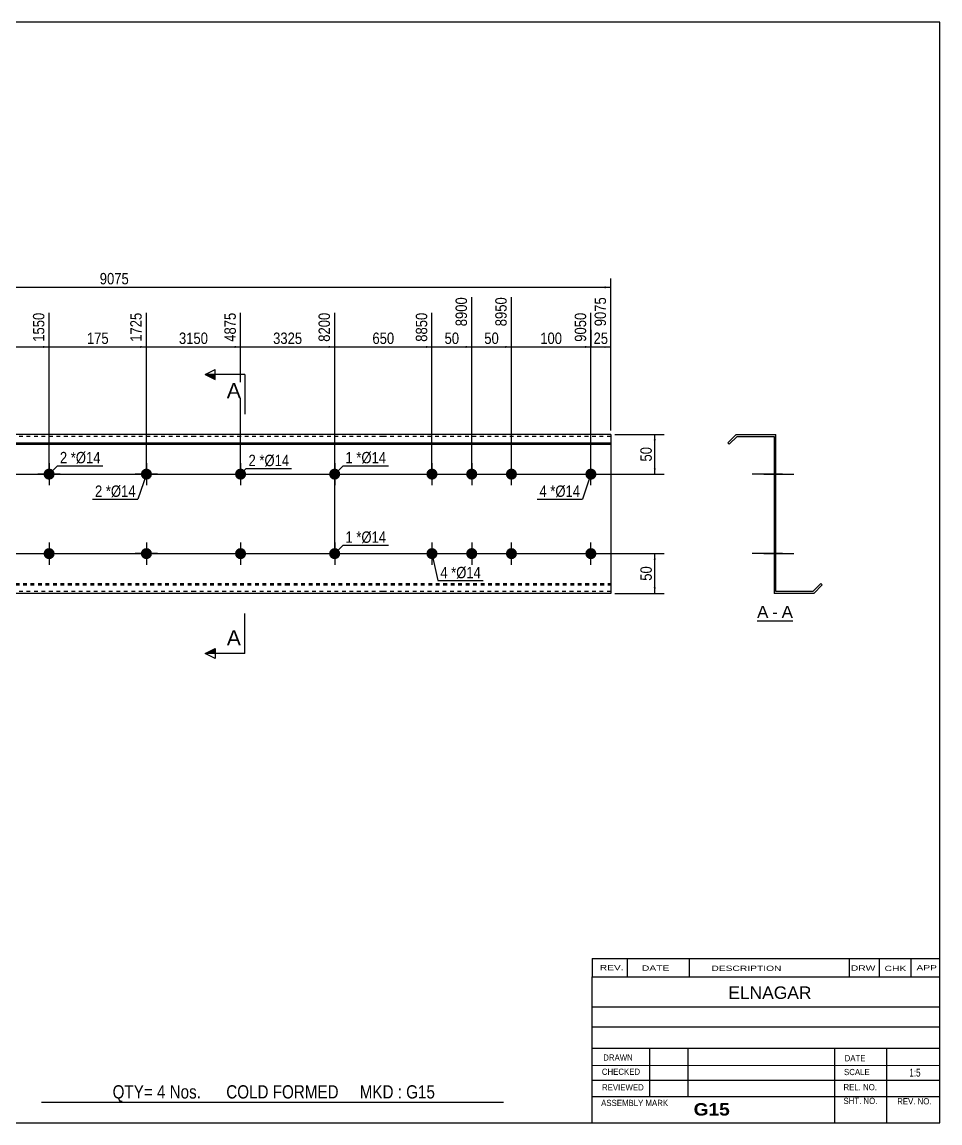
# Model space of a CAD drawing. Header units: millimetres. Extents: x -70 to 333, y -153 to 124.
# Drawn here: x 101.7 to 332.8, y -153.2 to 123.8 of the extents above; entities that cross this region are included whole.
import ezdxf

# ---------------------------------------------------------------- set-up
doc = ezdxf.new("R2010")
doc.units = ezdxf.units.MM
doc.linetypes.add('DXK_LINE_DOT1', pattern=[1.8814, 0.9407, -0.9407])
doc.styles.add('Arial', font='ARIAL.TTF', dxfattribs={"height": 0.2})
doc.styles.add('Arial Bold', font='ARIALBD.TTF', dxfattribs={"height": 0.2})
doc.styles.add('Arial Narrow', font='ARIALN.TTF', dxfattribs={"height": 0.2})

# ---------------------------------------------------------------- blocks, each defined once
blk = doc.blocks.new('Unknown-629087986-1712')
at = {"color": 5, "linetype": 'Continuous'}
for p, q in [((332.8, 123.75), (-67.2, 123.75)), ((-67.2, 123.75), (-67.2, -153.25)), ((332.8, -153.25), (332.8, 123.75)), ((-67.2, -153.25), (332.8, -153.25))]:
    blk.add_line(p, q, dxfattribs=at)
at = {"color": 174, "linetype": 'Continuous', "style": 'Arial'}
blk.add_text('Tekla structures', height=1.9102, rotation=90, dxfattribs=at).set_placement((-67.7, -152.75))
blk = doc.blocks.new('Unknown-629087986-12 - 1236')
at = {"color": 7, "linetype": 'Continuous'}
blk.add_line((286.76, -26.95), (295.79, -26.95), dxfattribs=at)
at = {"color": 0, "linetype": 'Continuous'}
blk.add_wipeout([(289.6, -26.2), (289.6, -23), (286.76, -23), (286.76, -26.2)], dxfattribs=at)
blk.add_wipeout([(291.98, -26.2), (291.98, -23), (290.56, -23), (290.56, -26.2)], dxfattribs=at)
at = {"color": 96, "linetype": 'Continuous', "style": 'Arial'}
blk.add_text('A', height=3.06, dxfattribs=at).set_placement((286.76, -26.2))
at = {"color": 0, "linetype": 'Continuous'}
blk.add_wipeout([(295.79, -26.2), (295.79, -23), (292.94, -23), (292.94, -26.2)], dxfattribs=at)
at = {"color": 96, "linetype": 'Continuous', "style": 'Arial'}
for s, p in [('-', (290.56, -26.2)), ('A', (292.94, -26.2))]:
    blk.add_text(s, height=3.06, dxfattribs=at).set_placement(p)
blk = doc.blocks.new('Bolt-629087986-1223 - 1203')
at = {"linetype": 'Continuous'}
blk.add_hatch(color=3, dxfattribs=at).paths.add_polyline_path([(109.96, -10, -1), (107.16, -10, -1)])
at = {"color": 3, "linetype": 'Continuous'}
for p, q in [((108.56, -7.2), (108.56, -12.8)), ((105.76, -10), (111.36, -10))]:
    blk.add_line(p, q, dxfattribs=at)
blk = doc.blocks.new('Part-629087986-1218 - 1203')
at = {"color": 2, "linetype": 'Continuous'}
for p, q in [((0, 20), (0, -20)), ((17.19, 20), (0, 20)), ((41.68, 20), (17.29, 20)), ((61.78, 20), (41.78, 20)), ((96.27, 20), (61.88, 20)), ((120.76, 20), (96.37, 20)), ((145.25, 20), (120.86, 20)), ((168.15, 20), (145.35, 20)), ((192.63, 20), (168.25, 20)), ((249.93, 20), (192.73, 20)), ((249.93, 20), (249.93, -20)), ((0, 17.88), (17.19, 17.88)), ((0, 17.53), (17.19, 17.53)), ((17.29, 17.88), (41.68, 17.88)), ((17.29, 17.53), (41.68, 17.53)), ((41.78, 17.88), (61.78, 17.88)), ((41.78, 17.53), (61.78, 17.53)), ((61.88, 17.88), (96.27, 17.88)), ((61.88, 17.53), (96.27, 17.53)), ((96.37, 17.88), (120.76, 17.88)), ((96.37, 17.53), (120.76, 17.53)), ((120.86, 17.88), (145.25, 17.88)), ((120.86, 17.53), (145.25, 17.53)), ((145.35, 17.88), (168.15, 17.88)), ((145.35, 17.53), (168.15, 17.53)), ((168.25, 17.88), (192.63, 17.88)), ((168.25, 17.53), (192.63, 17.53)), ((192.73, 17.88), (249.93, 17.88)), ((192.73, 17.53), (249.93, 17.53)), ((17.19, -20), (0, -20)), ((41.68, -20), (17.29, -20)), ((61.78, -20), (41.78, -20)), ((96.27, -20), (61.88, -20)), ((120.76, -20), (96.37, -20)), ((145.25, -20), (120.86, -20)), ((168.15, -20), (145.35, -20)), ((192.63, -20), (168.25, -20)), ((249.93, -20), (192.73, -20))]:
    blk.add_line(p, q, dxfattribs=at)
at = {"color": 7, "linetype": 'DXK_LINE_DOT1'}
for p, q in [((17.19, 19.5), (0, 19.5)), ((41.68, 19.5), (17.29, 19.5)), ((61.78, 19.5), (41.78, 19.5)), ((96.27, 19.5), (61.88, 19.5)), ((120.76, 19.5), (96.37, 19.5)), ((145.25, 19.5), (120.86, 19.5)), ((168.15, 19.5), (145.35, 19.5)), ((192.63, 19.5), (168.25, 19.5)), ((249.93, 19.5), (192.73, 19.5)), ((0, -17.53), (17.19, -17.53)), ((0, -17.88), (17.19, -17.88)), ((17.29, -17.53), (41.68, -17.53)), ((17.29, -17.88), (41.68, -17.88)), ((41.78, -17.53), (61.78, -17.53)), ((41.78, -17.88), (61.78, -17.88)), ((61.88, -17.53), (96.27, -17.53)), ((61.88, -17.88), (96.27, -17.88)), ((96.37, -17.53), (120.76, -17.53)), ((96.37, -17.88), (120.76, -17.88)), ((120.86, -17.53), (145.25, -17.53)), ((120.86, -17.88), (145.25, -17.88)), ((145.35, -17.53), (168.15, -17.53)), ((145.35, -17.88), (168.15, -17.88)), ((168.25, -17.53), (192.63, -17.53)), ((168.25, -17.88), (192.63, -17.88)), ((192.73, -17.53), (249.93, -17.53)), ((192.73, -17.88), (249.93, -17.88)), ((17.19, -19.5), (0, -19.5)), ((41.68, -19.5), (17.29, -19.5)), ((61.78, -19.5), (41.78, -19.5)), ((96.27, -19.5), (61.88, -19.5)), ((120.76, -19.5), (96.37, -19.5)), ((145.25, -19.5), (120.86, -19.5)), ((168.15, -19.5), (145.35, -19.5)), ((192.63, -19.5), (168.25, -19.5)), ((249.93, -19.5), (192.73, -19.5))]:
    blk.add_line(p, q, dxfattribs=at)
blk = doc.blocks.new('Bolt-629087986-1220 - 1203')
at = {"linetype": 'Continuous'}
for points in [[(134.45, 10, -1), (131.65, 10, -1)], [(134.45, -10, -1), (131.65, -10, -1)]]:
    blk.add_hatch(color=3, dxfattribs=at).paths.add_polyline_path(points)
at = {"color": 3, "linetype": 'Continuous'}
for p, q in [((133.05, 12.8), (133.05, 7.2)), ((135.85, 10), (130.25, 10)), ((133.05, -7.2), (133.05, -12.8)), ((135.85, -10), (130.25, -10))]:
    blk.add_line(p, q, dxfattribs=at)
blk = doc.blocks.new('Bolt-629087986-1224 - 1203')
at = {"linetype": 'Continuous'}
blk.add_hatch(color=3, dxfattribs=at).paths.add_polyline_path([(109.96, 10, -1), (107.16, 10, -1)])
at = {"color": 3, "linetype": 'Continuous'}
for p, q in [((108.56, 12.8), (108.56, 7.2)), ((111.36, 10), (105.76, 10))]:
    blk.add_line(p, q, dxfattribs=at)
blk = doc.blocks.new('Bolt-629087986-1226 - 1203')
at = {"linetype": 'Continuous'}
for points in [[(206.33, 10, -1), (203.53, 10, -1)], [(216.33, 10, -1), (213.53, 10, -1)], [(206.33, -10, -1), (203.53, -10, -1)], [(216.33, -10, -1), (213.53, -10, -1)]]:
    blk.add_hatch(color=3, dxfattribs=at).paths.add_polyline_path(points)
at = {"color": 3, "linetype": 'Continuous'}
for p, q in [((204.93, 12.8), (204.93, 7.2)), ((214.93, 12.8), (214.93, 7.2)), ((202.13, 10), (207.73, 10)), ((212.13, 10), (217.73, 10)), ((204.93, -7.2), (204.93, -12.8)), ((214.93, -7.2), (214.93, -12.8)), ((202.13, -10), (207.73, -10)), ((212.13, -10), (217.73, -10))]:
    blk.add_line(p, q, dxfattribs=at)
blk = doc.blocks.new('Bolt-629087986-1227 - 1203')
at = {"linetype": 'Continuous'}
blk.add_hatch(color=3, dxfattribs=at).paths.add_polyline_path([(181.84, 10, -1), (179.04, 10, -1)])
at = {"color": 3, "linetype": 'Continuous'}
for p, q in [((180.44, 12.8), (180.44, 7.2)), ((177.64, 10), (183.24, 10))]:
    blk.add_line(p, q, dxfattribs=at)
blk = doc.blocks.new('Bolt-629087986-1228 - 1203')
at = {"linetype": 'Continuous'}
blk.add_hatch(color=3, dxfattribs=at).paths.add_polyline_path([(181.84, -10, -1), (179.04, -10, -1)])
at = {"color": 3, "linetype": 'Continuous'}
for p, q in [((180.44, -7.2), (180.44, -12.8)), ((177.64, -10), (183.24, -10))]:
    blk.add_line(p, q, dxfattribs=at)
blk = doc.blocks.new('Bolt-629087986-1229 - 1203')
at = {"linetype": 'Continuous'}
for points in [[(223.53, 10, -1), (226.33, 10, -1)], [(243.53, 10, -1), (246.33, 10, -1)], [(223.53, -10, -1), (226.33, -10, -1)], [(243.53, -10, -1), (246.33, -10, -1)]]:
    blk.add_hatch(color=3, dxfattribs=at).paths.add_polyline_path(points)
at = {"color": 3, "linetype": 'Continuous'}
for p, q in [((224.93, 7.2), (224.93, 12.8)), ((244.93, 7.2), (244.93, 12.8)), ((222.13, 10), (227.73, 10)), ((242.13, 10), (247.73, 10)), ((224.93, -12.8), (224.93, -7.2)), ((244.93, -12.8), (244.93, -7.2)), ((222.13, -10), (227.73, -10)), ((242.13, -10), (247.73, -10))]:
    blk.add_line(p, q, dxfattribs=at)
blk = doc.blocks.new('Bolt-629087986-1230 - 1203')
at = {"linetype": 'Continuous'}
for points in [[(158.15, 10, -1), (155.35, 10, -1)], [(158.15, -10, -1), (155.35, -10, -1)]]:
    blk.add_hatch(color=3, dxfattribs=at).paths.add_polyline_path(points)
at = {"color": 3, "linetype": 'Continuous'}
for p, q in [((156.75, 12.8), (156.75, 7.2)), ((153.95, 10), (159.55, 10)), ((156.75, -7.2), (156.75, -12.8)), ((153.95, -10), (159.55, -10))]:
    blk.add_line(p, q, dxfattribs=at)
blk = doc.blocks.new('Bolt-629087986-1240 - 1236')
at = {"linetype": 'Continuous'}
for points in [[(291.52, 8.6), (291.52, 11.4), (291.02, 11.4), (291.02, 8.6)], [(291.52, -11.4), (291.52, -8.6), (291.02, -8.6), (291.02, -11.4)]]:
    blk.add_hatch(color=3, dxfattribs=at).paths.add_polyline_path(points)
at = {"color": 3, "linetype": 'Continuous'}
for p, q in [((291.52, 11.4), (291.02, 11.4)), ((293.12, 10), (286.52, 10)), ((291.52, 8.6), (291.02, 8.6)), ((293.12, -10), (286.52, -10)), ((291.52, -8.6), (291.02, -8.6)), ((291.52, -11.4), (291.02, -11.4))]:
    blk.add_line(p, q, dxfattribs=at)
blk = doc.blocks.new('Part-629087986-1238 - 1236')
at = {"color": 2, "linetype": 'Continuous'}
for p, q in [((281.52, 20), (279.4, 17.88)), ((279.75, 17.53), (281.73, 19.5)), ((281.52, 20), (291.52, 20)), ((281.73, 19.5), (291.02, 19.5)), ((291.02, 19.5), (291.02, -20)), ((291.52, -19.5), (291.52, 20)), ((279.4, 17.88), (279.75, 17.53)), ((302.79, -17.53), (300.81, -19.5)), ((301.02, -20), (303.14, -17.88)), ((303.14, -17.88), (302.79, -17.53)), ((301.02, -20), (291.02, -20)), ((300.81, -19.5), (291.52, -19.5))]:
    blk.add_line(p, q, dxfattribs=at)
blk = doc.blocks.new('Bolt-629087986-1239 - 1236')
at = {"linetype": 'Continuous'}
for points in [[(291.52, 8.6), (291.52, 11.4), (291.02, 11.4), (291.02, 8.6)], [(291.52, -11.4), (291.52, -8.6), (291.02, -8.6), (291.02, -11.4)]]:
    blk.add_hatch(color=3, dxfattribs=at).paths.add_polyline_path(points)
at = {"color": 3, "linetype": 'Continuous'}
for p, q in [((291.52, 11.4), (291.02, 11.4)), ((293.12, 10), (286.52, 10)), ((291.52, 8.6), (291.02, 8.6)), ((293.12, -10), (286.52, -10)), ((291.52, -8.6), (291.02, -8.6)), ((291.52, -11.4), (291.02, -11.4))]:
    blk.add_line(p, q, dxfattribs=at)
blk = doc.blocks.new('Bolt-629087986-1241 - 1236')
at = {"linetype": 'Continuous'}
for points in [[(291.52, 8.6), (291.52, 11.4), (291.02, 11.4), (291.02, 8.6)], [(291.52, 8.6), (291.52, 11.4), (291.02, 11.4), (291.02, 8.6)], [(291.52, -11.4), (291.52, -8.6), (291.02, -8.6), (291.02, -11.4)], [(291.52, -11.4), (291.52, -8.6), (291.02, -8.6), (291.02, -11.4)]]:
    blk.add_hatch(color=3, dxfattribs=at).paths.add_polyline_path(points)
at = {"color": 3, "linetype": 'Continuous'}
for p, q in [((291.02, 11.4), (291.52, 11.4)), ((291.02, 11.4), (291.52, 11.4)), ((288.42, 10), (296.02, 10)), ((288.42, 10), (296.02, 10)), ((291.02, 8.6), (291.52, 8.6)), ((291.02, 8.6), (291.52, 8.6)), ((288.42, -10), (296.02, -10)), ((288.42, -10), (296.02, -10)), ((291.02, -8.6), (291.52, -8.6)), ((291.02, -8.6), (291.52, -8.6)), ((291.02, -11.4), (291.52, -11.4)), ((291.02, -11.4), (291.52, -11.4))]:
    blk.add_line(p, q, dxfattribs=at)
blk = doc.blocks.new('Bolt-629087986-1242 - 1236')
at = {"linetype": 'Continuous'}
blk.add_hatch(color=3, dxfattribs=at).paths.add_polyline_path([(291.52, -11.4), (291.52, -8.6), (291.02, -8.6), (291.02, -11.4)])
at = {"color": 3, "linetype": 'Continuous'}
for p, q in [((289.17, -10), (295.77, -10)), ((291.02, -8.6), (291.52, -8.6)), ((291.02, -11.4), (291.52, -11.4))]:
    blk.add_line(p, q, dxfattribs=at)
blk = doc.blocks.new('Bolt-629087986-1243 - 1236')
at = {"linetype": 'Continuous'}
blk.add_hatch(color=3, dxfattribs=at).paths.add_polyline_path([(291.52, -11.4), (291.52, -8.6), (291.02, -8.6), (291.02, -11.4)])
at = {"color": 3, "linetype": 'Continuous'}
for p, q in [((289.17, -10), (295.77, -10)), ((291.02, -8.6), (291.52, -8.6)), ((291.02, -11.4), (291.52, -11.4))]:
    blk.add_line(p, q, dxfattribs=at)
blk = doc.blocks.new('Bolt-629087986-1244 - 1236')
at = {"linetype": 'Continuous'}
blk.add_hatch(color=3, dxfattribs=at).paths.add_polyline_path([(291.52, 8.6), (291.52, 11.4), (291.02, 11.4), (291.02, 8.6)])
at = {"color": 3, "linetype": 'Continuous'}
for p, q in [((291.52, 11.4), (291.02, 11.4)), ((293.12, 10), (286.52, 10)), ((291.52, 8.6), (291.02, 8.6))]:
    blk.add_line(p, q, dxfattribs=at)
blk = doc.blocks.new('Bolt-629087986-1245 - 1236')
at = {"linetype": 'Continuous'}
blk.add_hatch(color=3, dxfattribs=at).paths.add_polyline_path([(291.52, 8.6), (291.52, 11.4), (291.02, 11.4), (291.02, 8.6)])
at = {"color": 3, "linetype": 'Continuous'}
for p, q in [((291.52, 11.4), (291.02, 11.4)), ((293.12, 10), (286.52, 10)), ((291.52, 8.6), (291.02, 8.6))]:
    blk.add_line(p, q, dxfattribs=at)
blk = doc.blocks.new('Bolt-629087986-1246 - 1236')
at = {"linetype": 'Continuous'}
for points in [[(291.52, 8.6), (291.52, 11.4), (291.02, 11.4), (291.02, 8.6)], [(291.52, 8.6), (291.52, 11.4), (291.02, 11.4), (291.02, 8.6)], [(291.52, -11.4), (291.52, -8.6), (291.02, -8.6), (291.02, -11.4)], [(291.52, -11.4), (291.52, -8.6), (291.02, -8.6), (291.02, -11.4)]]:
    blk.add_hatch(color=3, dxfattribs=at).paths.add_polyline_path(points)
at = {"color": 3, "linetype": 'Continuous'}
for p, q in [((291.02, 11.4), (291.52, 11.4)), ((291.02, 11.4), (291.52, 11.4)), ((288.42, 10), (296.02, 10)), ((288.42, 10), (296.02, 10)), ((291.02, 8.6), (291.52, 8.6)), ((291.02, 8.6), (291.52, 8.6)), ((288.42, -10), (296.02, -10)), ((288.42, -10), (296.02, -10)), ((291.02, -8.6), (291.52, -8.6)), ((291.02, -8.6), (291.52, -8.6)), ((291.02, -11.4), (291.52, -11.4)), ((291.02, -11.4), (291.52, -11.4))]:
    blk.add_line(p, q, dxfattribs=at)
blk = doc.blocks.new('Bolt-629087986-1247 - 1236')
at = {"linetype": 'Continuous'}
blk.add_hatch(color=3, dxfattribs=at).paths.add_polyline_path([(291.52, 8.6), (291.52, 11.4), (291.02, 11.4), (291.02, 8.6)])
at = {"color": 3, "linetype": 'Continuous'}
for p, q in [((291.02, 11.4), (291.52, 11.4)), ((289.42, 10), (296.02, 10)), ((291.02, 8.6), (291.52, 8.6))]:
    blk.add_line(p, q, dxfattribs=at)
blk = doc.blocks.new('Bolt-629087986-1248 - 1236')
at = {"linetype": 'Continuous'}
blk.add_hatch(color=3, dxfattribs=at).paths.add_polyline_path([(291.52, -11.4), (291.52, -8.6), (291.02, -8.6), (291.02, -11.4)])
at = {"color": 3, "linetype": 'Continuous'}
for p, q in [((289.12, -10), (295.72, -10)), ((291.02, -8.6), (291.52, -8.6)), ((291.02, -11.4), (291.52, -11.4))]:
    blk.add_line(p, q, dxfattribs=at)
blk = doc.blocks.new('Bolt-629087986-1249 - 1236')
at = {"linetype": 'Continuous'}
for points in [[(291.02, 11.4), (291.02, 8.6), (291.52, 8.6), (291.52, 11.4)], [(291.02, 11.4), (291.02, 8.6), (291.52, 8.6), (291.52, 11.4)], [(291.02, -8.6), (291.02, -11.4), (291.52, -11.4), (291.52, -8.6)], [(291.02, -8.6), (291.02, -11.4), (291.52, -11.4), (291.52, -8.6)]]:
    blk.add_hatch(color=3, dxfattribs=at).paths.add_polyline_path(points)
at = {"color": 3, "linetype": 'Continuous'}
for p, q in [((291.52, 11.4), (291.02, 11.4)), ((291.52, 11.4), (291.02, 11.4)), ((293.12, 10), (285.52, 10)), ((293.12, 10), (285.52, 10)), ((291.52, 8.6), (291.02, 8.6)), ((291.52, 8.6), (291.02, 8.6)), ((293.12, -10), (285.52, -10)), ((293.12, -10), (285.52, -10)), ((291.52, -8.6), (291.02, -8.6)), ((291.52, -8.6), (291.02, -8.6)), ((291.52, -11.4), (291.02, -11.4)), ((291.52, -11.4), (291.02, -11.4))]:
    blk.add_line(p, q, dxfattribs=at)
blk = doc.blocks.new('Bolt-629087986-1250 - 1236')
at = {"linetype": 'Continuous'}
for points in [[(291.52, 8.6), (291.52, 11.4), (291.02, 11.4), (291.02, 8.6)], [(291.52, -11.4), (291.52, -8.6), (291.02, -8.6), (291.02, -11.4)]]:
    blk.add_hatch(color=3, dxfattribs=at).paths.add_polyline_path(points)
at = {"color": 3, "linetype": 'Continuous'}
for p, q in [((291.02, 11.4), (291.52, 11.4)), ((291.02, 10), (295.52, 10)), ((291.02, 8.6), (291.52, 8.6)), ((291.02, -8.6), (291.52, -8.6)), ((291.02, -10), (295.52, -10)), ((291.02, -11.4), (291.52, -11.4))]:
    blk.add_line(p, q, dxfattribs=at)
blk = doc.blocks.new('StraightDimension-629087986-1336 - 1203')
at = {"linetype": 'Continuous'}
for points in [[(260.75, -11.5), (261, -10), (261.25, -11.5)], [(261.25, -18.5), (261, -20), (260.75, -18.5)]]:
    blk.add_hatch(color=7, dxfattribs=at).paths.add_polyline_path(points)
at = {"color": 7, "linetype": 'Continuous'}
for p, q in [((30.49, -10), (263.4, -10)), ((261, -20), (261, -10)), ((250.93, -20), (263.4, -20))]:
    blk.add_line(p, q, dxfattribs=at)
at = {"color": 0}
blk.add_wipeout([(260.85, -12.57), (256.65, -12.57), (256.65, -17.43), (260.85, -17.43)], dxfattribs=at)
at = {"color": 3, "style": 'Arial Narrow'}
blk.add_text('50', height=2.863, rotation=90.0002, dxfattribs=at).set_placement((260.25, -16.83))
blk = doc.blocks.new('StraightDimension-629087986-1264 - 1203')
at = {"linetype": 'Continuous'}
blk.add_hatch(color=7, dxfattribs=at).paths.add_polyline_path([(248.43, 42.25), (249.93, 42), (248.43, 41.75)])
at = {"color": 7, "linetype": 'Continuous'}
for p, q in [((249.93, 21), (249.93, 54.51)), ((244.93, 11), (244.93, 50.61)), ((244.93, 42), (249.93, 42))]:
    blk.add_line(p, q, dxfattribs=at)
at = {"color": 0}
blk.add_wipeout([(249.86, 42.15), (249.86, 46.35), (245, 46.35), (245, 42.15)], dxfattribs=at)
at = {"color": 0, "linetype": 'Continuous'}
blk.add_wipeout([(249.33, 55.11), (245.13, 55.11), (245.13, 46.6), (249.33, 46.6)], dxfattribs=at)
at = {"color": 3, "linetype": 'Continuous', "style": 'Arial Narrow'}
blk.add_text('9075', height=2.863, rotation=90.0002, dxfattribs=at).set_placement((248.73, 47.2))
at = {"color": 3, "style": 'Arial Narrow'}
blk.add_text('25', height=2.863, dxfattribs=at).set_placement((245.6, 42.75))
blk = doc.blocks.new('StraightDimension-629087986-1265 - 1203')
at = {"linetype": 'Continuous'}
blk.add_hatch(color=7, dxfattribs=at).paths.add_polyline_path([(243.43, 42.25), (244.93, 42), (243.43, 41.75)])
at = {"color": 7, "linetype": 'Continuous'}
for p, q in [((224.93, 11), (224.93, 54.51)), ((244.93, 11), (244.93, 50.61)), ((224.93, 42), (244.93, 42))]:
    blk.add_line(p, q, dxfattribs=at)
at = {"color": 0, "linetype": 'Continuous'}
blk.add_wipeout([(244.33, 51.21), (240.13, 51.21), (240.13, 42.7), (244.33, 42.7)], dxfattribs=at)
at = {"color": 0}
blk.add_wipeout([(238.27, 42.15), (238.27, 46.35), (231.58, 46.35), (231.58, 42.15)], dxfattribs=at)
at = {"color": 3, "linetype": 'Continuous', "style": 'Arial Narrow'}
blk.add_text('9050', height=2.863, rotation=90.0002, dxfattribs=at).set_placement((243.73, 43.3))
at = {"color": 3, "style": 'Arial Narrow'}
blk.add_text('100', height=2.863, dxfattribs=at).set_placement((232.18, 42.75))
blk = doc.blocks.new('StraightDimension-629087986-1266 - 1203')
at = {"linetype": 'Continuous'}
blk.add_hatch(color=7, dxfattribs=at).paths.add_polyline_path([(223.43, 42.25), (224.93, 42), (223.43, 41.75)])
at = {"color": 7, "linetype": 'Continuous'}
for p, q in [((214.93, 11), (214.93, 54.51)), ((224.93, 11), (224.93, 54.51)), ((214.93, 42), (224.93, 42))]:
    blk.add_line(p, q, dxfattribs=at)
at = {"color": 0}
blk.add_wipeout([(222.36, 42.15), (222.36, 46.35), (217.5, 46.35), (217.5, 42.15)], dxfattribs=at)
at = {"color": 0, "linetype": 'Continuous'}
blk.add_wipeout([(224.33, 55.11), (220.13, 55.11), (220.13, 46.6), (224.33, 46.6)], dxfattribs=at)
at = {"color": 3, "linetype": 'Continuous', "style": 'Arial Narrow'}
blk.add_text('8950', height=2.863, rotation=90.0002, dxfattribs=at).set_placement((223.73, 47.2))
at = {"color": 3, "style": 'Arial Narrow'}
blk.add_text('50', height=2.863, dxfattribs=at).set_placement((218.1, 42.75))
blk = doc.blocks.new('StraightDimension-629087986-1267 - 1203')
at = {"linetype": 'Continuous'}
blk.add_hatch(color=7, dxfattribs=at).paths.add_polyline_path([(213.43, 42.25), (214.93, 42), (213.43, 41.75)])
at = {"color": 7, "linetype": 'Continuous'}
for p, q in [((214.93, 11), (214.93, 54.51)), ((204.93, 11), (204.93, 50.61)), ((204.93, 42), (214.93, 42))]:
    blk.add_line(p, q, dxfattribs=at)
at = {"color": 0}
blk.add_wipeout([(212.36, 42.15), (212.36, 46.35), (207.5, 46.35), (207.5, 42.15)], dxfattribs=at)
at = {"color": 0, "linetype": 'Continuous'}
blk.add_wipeout([(214.33, 55.11), (210.13, 55.11), (210.13, 46.6), (214.33, 46.6)], dxfattribs=at)
at = {"color": 3, "linetype": 'Continuous', "style": 'Arial Narrow'}
blk.add_text('8900', height=2.863, rotation=90.0002, dxfattribs=at).set_placement((213.73, 47.2))
at = {"color": 3, "style": 'Arial Narrow'}
blk.add_text('50', height=2.863, dxfattribs=at).set_placement((208.1, 42.75))
blk = doc.blocks.new('StraightDimension-629087986-1268 - 1203')
at = {"linetype": 'Continuous'}
blk.add_hatch(color=7, dxfattribs=at).paths.add_polyline_path([(203.43, 42.25), (204.93, 42), (203.43, 41.75)])
at = {"color": 7, "linetype": 'Continuous'}
for p, q in [((180.44, -9), (180.44, 50.61)), ((204.93, 11), (204.93, 50.61)), ((180.44, 42), (204.93, 42))]:
    blk.add_line(p, q, dxfattribs=at)
at = {"color": 0, "linetype": 'Continuous'}
blk.add_wipeout([(204.33, 51.21), (200.13, 51.21), (200.13, 42.7), (204.33, 42.7)], dxfattribs=at)
at = {"color": 0}
blk.add_wipeout([(196.03, 42.15), (196.03, 46.35), (189.34, 46.35), (189.34, 42.15)], dxfattribs=at)
at = {"color": 3, "linetype": 'Continuous', "style": 'Arial Narrow'}
blk.add_text('8850', height=2.863, rotation=90.0002, dxfattribs=at).set_placement((203.73, 43.3))
at = {"color": 3, "style": 'Arial Narrow'}
blk.add_text('650', height=2.863, dxfattribs=at).set_placement((189.94, 42.75))
blk = doc.blocks.new('StraightDimension-629087986-1269 - 1203')
at = {"linetype": 'Continuous'}
blk.add_hatch(color=7, dxfattribs=at).paths.add_polyline_path([(178.94, 42.25), (180.44, 42), (178.94, 41.75)])
at = {"color": 7, "linetype": 'Continuous'}
for p, q in [((156.75, 11), (156.75, 50.61)), ((180.44, -9), (180.44, 50.61)), ((156.75, 42), (180.44, 42))]:
    blk.add_line(p, q, dxfattribs=at)
at = {"color": 0, "linetype": 'Continuous'}
blk.add_wipeout([(179.84, 51.21), (175.64, 51.21), (175.64, 42.7), (179.84, 42.7)], dxfattribs=at)
at = {"color": 0}
blk.add_wipeout([(172.85, 42.15), (172.85, 46.35), (164.34, 46.35), (164.34, 42.15)], dxfattribs=at)
at = {"color": 3, "linetype": 'Continuous', "style": 'Arial Narrow'}
blk.add_text('8200', height=2.863, rotation=90.0002, dxfattribs=at).set_placement((179.24, 43.3))
at = {"color": 3, "style": 'Arial Narrow'}
blk.add_text('3325', height=2.863, dxfattribs=at).set_placement((164.94, 42.75))
blk = doc.blocks.new('StraightDimension-629087986-1270 - 1203')
at = {"linetype": 'Continuous'}
blk.add_hatch(color=7, dxfattribs=at).paths.add_polyline_path([(155.25, 42.25), (156.75, 42), (155.25, 41.75)])
at = {"color": 7, "linetype": 'Continuous'}
for p, q in [((133.05, 11), (133.05, 50.61)), ((156.75, 11), (156.75, 50.61)), ((133.05, 42), (156.75, 42))]:
    blk.add_line(p, q, dxfattribs=at)
at = {"color": 0, "linetype": 'Continuous'}
blk.add_wipeout([(156.15, 51.21), (151.95, 51.21), (151.95, 42.7), (156.15, 42.7)], dxfattribs=at)
at = {"color": 0}
blk.add_wipeout([(149.15, 42.15), (149.15, 46.35), (140.64, 46.35), (140.64, 42.15)], dxfattribs=at)
at = {"color": 3, "linetype": 'Continuous', "style": 'Arial Narrow'}
blk.add_text('4875', height=2.863, rotation=90.0002, dxfattribs=at).set_placement((155.55, 43.3))
at = {"color": 3, "style": 'Arial Narrow'}
blk.add_text('3150', height=2.863, dxfattribs=at).set_placement((141.24, 42.75))
blk = doc.blocks.new('StraightDimension-629087986-1271 - 1203')
at = {"linetype": 'Continuous'}
blk.add_hatch(color=7, dxfattribs=at).paths.add_polyline_path([(131.55, 42.25), (133.05, 42), (131.55, 41.75)])
at = {"color": 7, "linetype": 'Continuous'}
for p, q in [((108.56, 11), (108.56, 50.61)), ((133.05, 11), (133.05, 50.61)), ((108.56, 42), (133.05, 42))]:
    blk.add_line(p, q, dxfattribs=at)
at = {"color": 0, "linetype": 'Continuous'}
blk.add_wipeout([(132.45, 51.21), (128.25, 51.21), (128.25, 42.7), (132.45, 42.7)], dxfattribs=at)
at = {"color": 0}
blk.add_wipeout([(124.15, 42.15), (124.15, 46.35), (117.47, 46.35), (117.47, 42.15)], dxfattribs=at)
at = {"color": 3, "linetype": 'Continuous', "style": 'Arial Narrow'}
blk.add_text('1725', height=2.863, rotation=90.0002, dxfattribs=at).set_placement((131.85, 43.3))
at = {"color": 3, "style": 'Arial Narrow'}
blk.add_text('175', height=2.863, dxfattribs=at).set_placement((118.07, 42.75))
blk = doc.blocks.new('StraightDimension-629087986-1272 - 1203')
at = {"linetype": 'Continuous'}
blk.add_hatch(color=7, dxfattribs=at).paths.add_polyline_path([(107.06, 42.25), (108.56, 42), (107.06, 41.75)])
at = {"color": 7, "linetype": 'Continuous'}
for p, q in [((84.08, 11), (84.08, 52.68)), ((108.56, 11), (108.56, 50.61)), ((84.08, 42), (108.56, 42))]:
    blk.add_line(p, q, dxfattribs=at)
at = {"color": 0, "linetype": 'Continuous'}
blk.add_wipeout([(107.96, 51.21), (103.76, 51.21), (103.76, 42.7), (107.96, 42.7)], dxfattribs=at)
at = {"color": 0}
blk.add_wipeout([(99.66, 42.15), (99.66, 46.35), (92.98, 46.35), (92.98, 42.15)], dxfattribs=at)
at = {"color": 3, "linetype": 'Continuous', "style": 'Arial Narrow'}
blk.add_text('1550', height=2.863, rotation=90.0002, dxfattribs=at).set_placement((107.36, 43.3))
at = {"color": 3, "style": 'Arial Narrow'}
blk.add_text('650', height=2.863, dxfattribs=at).set_placement((93.58, 42.75))
blk = doc.blocks.new('StraightDimension-629087986-1323 - 1203')
at = {"linetype": 'Continuous'}
for points in [[(260.75, 18.5), (261, 20), (261.25, 18.5)], [(261.25, 11.5), (261, 10), (260.75, 11.5)]]:
    blk.add_hatch(color=7, dxfattribs=at).paths.add_polyline_path(points)
at = {"color": 7, "linetype": 'Continuous'}
for p, q in [((250.93, 20), (263.4, 20)), ((261, 10), (261, 20)), ((30.49, 10), (263.4, 10))]:
    blk.add_line(p, q, dxfattribs=at)
at = {"color": 0}
blk.add_wipeout([(260.85, 17.43), (256.65, 17.43), (256.65, 12.57), (260.85, 12.57)], dxfattribs=at)
at = {"color": 3, "style": 'Arial Narrow'}
blk.add_text('50', height=2.863, rotation=90.0002, dxfattribs=at).set_placement((260.25, 13.17))
blk = doc.blocks.new('StraightDimension-629087986-1349 - 1203')
at = {"linetype": 'Continuous'}
for points in [[(1.5, 56.75), (0, 57), (1.5, 57.25)], [(248.43, 57.25), (249.93, 57), (248.43, 56.75)]]:
    blk.add_hatch(color=7, dxfattribs=at).paths.add_polyline_path(points)
at = {"color": 7, "linetype": 'Continuous'}
for p, q in [((0, 21), (0, 59.25)), ((249.93, 21), (249.93, 59.25)), ((0, 57), (249.93, 57))]:
    blk.add_line(p, q, dxfattribs=at)
at = {"color": 0}
blk.add_wipeout([(129.22, 57.15), (129.22, 61.35), (120.71, 61.35), (120.71, 57.15)], dxfattribs=at)
at = {"color": 3, "style": 'Arial Narrow'}
blk.add_text('9075', height=2.863, dxfattribs=at).set_placement((121.31, 57.75))
blk = doc.blocks.new('CBS_REVISION-629087986-1736')
at = {"color": 7, "linetype": 'Continuous'}
for p, q in [((245.29, -111.87), (332.79, -111.87)), ((245.29, -111.87), (245.29, -116.5)), ((254.09, -111.87), (254.09, -116.5)), ((269.68, -111.87), (269.68, -116.44)), ((309.94, -111.87), (309.94, -116.5)), ((317.48, -111.87), (317.48, -116.5)), ((325.43, -111.87), (325.43, -116.5)), ((245.29, -116.5), (332.79, -116.5))]:
    blk.add_line(p, q, dxfattribs=at)
at = {"color": 7, "style": 'Arial Narrow', "width": 1.7}
for s, height, p in [('REV.', 1.326, (247.15, -114.82)), ('APP', 1.326, (326.86, -114.87)), ('DATE', 1.326, (257.78, -114.94)), ('DESCRIPTION', 1.3257, (275.26, -114.99)), ('DRW', 1.326, (310.37, -114.93)), ('CHK', 1.326, (318.86, -115.02))]:
    blk.add_text(s, height=height, dxfattribs=at).set_placement(p)
blk = doc.blocks.new('CBS_CALLOFF-629087986-1734')
at = {"color": 7, "linetype": 'Continuous'}
blk.add_line((106.68, -147.98), (222.91, -148), dxfattribs=at)
at = {"color": 3, "linetype": 'Continuous', "style": 'Arial Narrow'}
blk.add_text('QTY= 4 Nos.      COLD FORMED     MKD : G15', height=3.3405, dxfattribs=at).set_placement((124.54, -147.09))
blk = doc.blocks.new('CBS_NAME_BLOG-629087986-1735')
at = {"color": 7, "linetype": 'Continuous'}
for p, q in [((245.21, -116.5), (332.73, -116.5)), ((245.21, -153.21), (245.21, -116.5)), ((245.21, -124.04), (332.73, -124.04)), ((245.28, -129.09), (332.8, -129.09)), ((245.21, -134.46), (332.73, -134.46)), ((259.73, -146.57), (259.73, -134.47)), ((269.42, -146.54), (269.42, -134.47)), ((306.33, -153.21), (306.33, -134.48)), ((319.38, -153.21), (319.38, -134.47)), ((245.22, -138.76), (332.8, -138.74)), ((245.21, -142.51), (332.73, -142.51)), ((245.21, -146.55), (332.73, -146.55)), ((245.21, -153.25), (332.8, -153.25))]:
    blk.add_line(p, q, dxfattribs=at)
at = {"color": 3, "linetype": 'Continuous', "style": 'Arial'}
blk.add_text('ELNAGAR', height=3.133, dxfattribs=at).set_placement((279.53, -122.03))
at = {"color": 3, "linetype": 'Continuous'}
for s, height, style, width, p in [('DRAWN', 1.566, 'Arial', 0.9, (248.04, -137.57)), ('DATE', 1.566, 'Arial', 0.9, (308.8, -137.73)), ('CHECKED', 1.566, 'Arial', 0.9, (247.69, -141.14)), ('SCALE', 1.566, 'Arial', 0.9, (308.65, -141.21)), ('1:5', 1.957, 'Arial Narrow', 0.9, (325.1, -141.57)), ('REVIEWED', 1.566, 'Arial', 0.9, (247.73, -145.06)), ('REL. NO.', 1.566, 'Arial', 0.9, (308.51, -145.01)), ('ASSEMBLY MARK', 1.5663, 'Arial', 0.9, (247.51, -148.99)), ('G15', 3.131, 'Arial Bold', 1.1, (270.79, -151.39)), ('SHT. NO.', 1.566, 'Arial', 0.9, (308.51, -148.48)), ('REV. NO.', 1.566, 'Arial', 0.9, (322.03, -148.57))]:
    blk.add_text(s, height=height, dxfattribs=dict(at, style=style, width=width)).set_placement(p)
blk = doc.blocks.new('Mark-629087986-1375 - 1203')
at = {"color": 0}
blk.add_wipeout([(184.99, 12.72), (184.99, 15.72), (183.16, 15.72), (183.16, 12.72)], dxfattribs=at)
blk.add_wipeout([(184.99, 12.72), (184.99, 15.72), (183.16, 15.72), (183.16, 12.72)], dxfattribs=at)
at = {"color": 7, "linetype": 'Continuous'}
blk.add_line((180.44, 10), (182.56, 12.12), dxfattribs=at)
at = {"color": 0}
blk.add_wipeout([(187.17, 12.72), (187.17, 15.72), (185.89, 15.72), (185.89, 12.72)], dxfattribs=at)
blk.add_wipeout([(187.17, 12.72), (187.17, 15.72), (185.89, 15.72), (185.89, 12.72)], dxfattribs=at)
at = {"color": 3, "style": 'Arial Narrow'}
blk.add_text('1', height=2.86, dxfattribs=at).set_placement((183.16, 12.72))
at = {"color": 0}
blk.add_wipeout([(193.38, 12.72), (193.38, 15.72), (187.17, 15.72), (187.17, 12.72)], dxfattribs=at)
blk.add_wipeout([(193.38, 12.72), (193.38, 15.72), (187.17, 15.72), (187.17, 12.72)], dxfattribs=at)
at = {"color": 7, "linetype": 'Continuous'}
blk.add_line((182.56, 12.12), (193.98, 12.12), dxfattribs=at)
at = {"color": 3, "style": 'Arial Narrow'}
for s, height, p in [('*', 2.86, (185.89, 12.72)), ('Ø14', 2.863, (187.17, 12.72))]:
    blk.add_text(s, height=height, dxfattribs=at).set_placement(p)
blk = doc.blocks.new('SectionMark-629087986-1262 - 1203')
at = {"linetype": 'Continuous'}
for points in [[(150.34, 35.1), (150.34, 33.85), (147.84, 35.1)], [(150.34, -33.85), (150.34, -35.1), (147.84, -35.1)]]:
    blk.add_hatch(color=30, dxfattribs=at).paths.add_polyline_path(points)
at = {"color": 30, "linetype": 'Continuous'}
for p, q in [((147.84, 35.1), (150.34, 36.35)), ((150.34, 33.85), (150.34, 36.35)), ((157.84, 35.1), (147.84, 35.1)), ((147.84, 35.1), (150.34, 33.85)), ((147.84, -35.1), (150.34, -33.85)), ((157.84, -35.1), (147.84, -35.1)), ((150.34, -36.35), (147.84, -35.1)), ((150.34, -33.85), (150.34, -36.35))]:
    blk.add_line(p, q, dxfattribs=at)
at = {"color": 0, "linetype": 'Continuous'}
for points in [[(156.84, 29.1), (156.84, 33.1), (153.28, 33.1), (153.28, 29.1)], [(156.84, -33.1), (156.84, -29.1), (153.28, -29.1), (153.28, -33.1)]]:
    blk.add_wipeout(points, dxfattribs=at)
at = {"color": 30, "linetype": 'Continuous'}
for p, q in [((157.84, 35.1), (157.84, 25.1)), ((157.84, -35.1), (157.84, -25.1))]:
    blk.add_line(p, q, dxfattribs=at)
at = {"color": 96, "linetype": 'Continuous', "style": 'Arial'}
for p in [(153.28, 29.1), (153.28, -33.1)]:
    blk.add_text('A', height=3.82, dxfattribs=at).set_placement(p)
blk = doc.blocks.new('MarkSet-629087986-1368 - 1203')
at = {"color": 0}
blk.add_wipeout([(113.11, 12.72), (113.11, 15.72), (111.28, 15.72), (111.28, 12.72)], dxfattribs=at)
blk.add_wipeout([(113.11, 12.72), (113.11, 15.72), (111.28, 15.72), (111.28, 12.72)], dxfattribs=at)
at = {"color": 7, "linetype": 'Continuous'}
blk.add_line((108.56, 10), (110.68, 12.12), dxfattribs=at)
at = {"color": 0}
blk.add_wipeout([(115.29, 12.72), (115.29, 15.72), (114.01, 15.72), (114.01, 12.72)], dxfattribs=at)
blk.add_wipeout([(115.29, 12.72), (115.29, 15.72), (114.01, 15.72), (114.01, 12.72)], dxfattribs=at)
at = {"color": 3, "style": 'Arial Narrow'}
blk.add_text('2', height=2.86, dxfattribs=at).set_placement((111.28, 12.72))
at = {"color": 0}
blk.add_wipeout([(121.5, 12.72), (121.5, 15.72), (115.29, 15.72), (115.29, 12.72)], dxfattribs=at)
blk.add_wipeout([(121.5, 12.72), (121.5, 15.72), (115.29, 15.72), (115.29, 12.72)], dxfattribs=at)
at = {"color": 7, "linetype": 'Continuous'}
blk.add_line((110.68, 12.12), (122.1, 12.12), dxfattribs=at)
at = {"color": 3, "style": 'Arial Narrow'}
for s, height, p in [('*', 2.86, (114.01, 12.72)), ('Ø14', 2.863, (115.29, 12.72))]:
    blk.add_text(s, height=height, dxfattribs=at).set_placement(p)
blk = doc.blocks.new('Mark-629087986-1372 - 1203')
at = {"color": 0}
blk.add_wipeout([(121.94, 4.28), (121.94, 7.28), (120.11, 7.28), (120.11, 4.28)], dxfattribs=at)
blk.add_wipeout([(121.94, 4.28), (121.94, 7.28), (120.11, 7.28), (120.11, 4.28)], dxfattribs=at)
blk.add_wipeout([(124.12, 4.28), (124.12, 7.28), (122.84, 7.28), (122.84, 4.28)], dxfattribs=at)
blk.add_wipeout([(124.12, 4.28), (124.12, 7.28), (122.84, 7.28), (122.84, 4.28)], dxfattribs=at)
at = {"color": 3, "style": 'Arial Narrow'}
blk.add_text('2', height=2.86, dxfattribs=at).set_placement((120.11, 4.28))
at = {"color": 0}
blk.add_wipeout([(130.33, 4.28), (130.33, 7.28), (124.12, 7.28), (124.12, 4.28)], dxfattribs=at)
blk.add_wipeout([(130.33, 4.28), (130.33, 7.28), (124.12, 7.28), (124.12, 4.28)], dxfattribs=at)
at = {"color": 7, "linetype": 'Continuous'}
for p in [(133.05, 10), (119.51, 3.68)]:
    blk.add_line(p, (130.93, 3.68), dxfattribs=at)
at = {"color": 3, "style": 'Arial Narrow'}
for s, height, p in [('*', 2.86, (122.84, 4.28)), ('Ø14', 2.863, (124.12, 4.28))]:
    blk.add_text(s, height=height, dxfattribs=at).set_placement(p)
blk = doc.blocks.new('Mark-629087986-1374 - 1203')
at = {"color": 0}
blk.add_wipeout([(208.86, -16.2), (208.86, -13.2), (207.03, -13.2), (207.03, -16.2)], dxfattribs=at)
blk.add_wipeout([(208.86, -16.2), (208.86, -13.2), (207.03, -13.2), (207.03, -16.2)], dxfattribs=at)
at = {"color": 7, "linetype": 'Continuous'}
blk.add_line((204.93, -10), (206.43, -16.8), dxfattribs=at)
at = {"color": 0}
blk.add_wipeout([(211.03, -16.2), (211.03, -13.2), (209.76, -13.2), (209.76, -16.2)], dxfattribs=at)
blk.add_wipeout([(211.03, -16.2), (211.03, -13.2), (209.76, -13.2), (209.76, -16.2)], dxfattribs=at)
at = {"color": 3, "style": 'Arial Narrow'}
blk.add_text('4', height=2.86, dxfattribs=at).set_placement((207.03, -16.2))
at = {"color": 0}
blk.add_wipeout([(217.25, -16.2), (217.25, -13.2), (211.03, -13.2), (211.03, -16.2)], dxfattribs=at)
blk.add_wipeout([(217.25, -16.2), (217.25, -13.2), (211.03, -13.2), (211.03, -16.2)], dxfattribs=at)
at = {"color": 7, "linetype": 'Continuous'}
blk.add_line((206.43, -16.8), (217.85, -16.8), dxfattribs=at)
at = {"color": 3, "style": 'Arial Narrow'}
for s, height, p in [('*', 2.86, (209.76, -16.2)), ('Ø14', 2.863, (211.03, -16.2))]:
    blk.add_text(s, height=height, dxfattribs=at).set_placement(p)
blk = doc.blocks.new('Mark-629087986-1376 - 1203')
at = {"color": 0}
blk.add_wipeout([(184.99, -7.28), (184.99, -4.28), (183.16, -4.28), (183.16, -7.28)], dxfattribs=at)
blk.add_wipeout([(184.99, -7.28), (184.99, -4.28), (183.16, -4.28), (183.16, -7.28)], dxfattribs=at)
at = {"color": 7, "linetype": 'Continuous'}
blk.add_line((180.44, -10), (182.56, -7.88), dxfattribs=at)
at = {"color": 0}
blk.add_wipeout([(187.17, -7.28), (187.17, -4.28), (185.89, -4.28), (185.89, -7.28)], dxfattribs=at)
blk.add_wipeout([(187.17, -7.28), (187.17, -4.28), (185.89, -4.28), (185.89, -7.28)], dxfattribs=at)
at = {"color": 3, "style": 'Arial Narrow'}
blk.add_text('1', height=2.86, dxfattribs=at).set_placement((183.16, -7.28))
at = {"color": 0}
blk.add_wipeout([(193.38, -7.28), (193.38, -4.28), (187.17, -4.28), (187.17, -7.28)], dxfattribs=at)
blk.add_wipeout([(193.38, -7.28), (193.38, -4.28), (187.17, -4.28), (187.17, -7.28)], dxfattribs=at)
at = {"color": 7, "linetype": 'Continuous'}
blk.add_line((182.56, -7.88), (193.98, -7.88), dxfattribs=at)
at = {"color": 3, "style": 'Arial Narrow'}
for s, height, p in [('*', 2.86, (185.89, -7.28)), ('Ø14', 2.863, (187.17, -7.28))]:
    blk.add_text(s, height=height, dxfattribs=at).set_placement(p)
blk = doc.blocks.new('Mark-629087986-1377 - 1203')
at = {"color": 0}
blk.add_wipeout([(233.81, 4.28), (233.81, 7.28), (231.99, 7.28), (231.99, 4.28)], dxfattribs=at)
blk.add_wipeout([(233.81, 4.28), (233.81, 7.28), (231.99, 7.28), (231.99, 4.28)], dxfattribs=at)
blk.add_wipeout([(235.99, 4.28), (235.99, 7.28), (234.71, 7.28), (234.71, 4.28)], dxfattribs=at)
blk.add_wipeout([(235.99, 4.28), (235.99, 7.28), (234.71, 7.28), (234.71, 4.28)], dxfattribs=at)
at = {"color": 3, "style": 'Arial Narrow'}
blk.add_text('4', height=2.86, dxfattribs=at).set_placement((231.99, 4.28))
at = {"color": 0}
blk.add_wipeout([(242.21, 4.28), (242.21, 7.28), (235.99, 7.28), (235.99, 4.28)], dxfattribs=at)
blk.add_wipeout([(242.21, 4.28), (242.21, 7.28), (235.99, 7.28), (235.99, 4.28)], dxfattribs=at)
at = {"color": 7, "linetype": 'Continuous'}
for p in [(244.93, 10), (231.39, 3.68)]:
    blk.add_line(p, (242.81, 3.68), dxfattribs=at)
at = {"color": 3, "style": 'Arial Narrow'}
for s, height, p in [('*', 2.86, (234.71, 4.28)), ('Ø14', 2.863, (235.99, 4.28))]:
    blk.add_text(s, height=height, dxfattribs=at).set_placement(p)
blk = doc.blocks.new('Mark-629087986-1378 - 1203')
at = {"color": 0}
blk.add_wipeout([(160.59, 12.01), (160.59, 15.01), (158.76, 15.01), (158.76, 12.01)], dxfattribs=at)
blk.add_wipeout([(160.59, 12.01), (160.59, 15.01), (158.76, 15.01), (158.76, 12.01)], dxfattribs=at)
at = {"color": 7, "linetype": 'Continuous'}
blk.add_line((156.75, 10), (158.16, 11.41), dxfattribs=at)
at = {"color": 0}
blk.add_wipeout([(162.77, 12.01), (162.77, 15.01), (161.49, 15.01), (161.49, 12.01)], dxfattribs=at)
blk.add_wipeout([(162.77, 12.01), (162.77, 15.01), (161.49, 15.01), (161.49, 12.01)], dxfattribs=at)
at = {"color": 3, "style": 'Arial Narrow'}
blk.add_text('2', height=2.86, dxfattribs=at).set_placement((158.76, 12.01))
at = {"color": 0}
blk.add_wipeout([(168.98, 12.01), (168.98, 15.01), (162.77, 15.01), (162.77, 12.01)], dxfattribs=at)
blk.add_wipeout([(168.98, 12.01), (168.98, 15.01), (162.77, 15.01), (162.77, 12.01)], dxfattribs=at)
at = {"color": 7, "linetype": 'Continuous'}
blk.add_line((158.16, 11.41), (169.58, 11.41), dxfattribs=at)
at = {"color": 3, "style": 'Arial Narrow'}
for s, height, p in [('*', 2.86, (161.49, 12.01)), ('Ø14', 2.863, (162.77, 12.01))]:
    blk.add_text(s, height=height, dxfattribs=at).set_placement(p)

msp = doc.modelspace()

# ---------------------------------------------------------------- block references
for name in ['Unknown-629087986-1712', 'Part-629087986-1218 - 1203', 'Part-629087986-1238 - 1236', 'Bolt-629087986-1224 - 1203', 'Bolt-629087986-1220 - 1203', 'Bolt-629087986-1230 - 1203', 'Bolt-629087986-1227 - 1203', 'Bolt-629087986-1226 - 1203', 'Bolt-629087986-1229 - 1203', 'Bolt-629087986-1249 - 1236', 'Bolt-629087986-1240 - 1236', 'Bolt-629087986-1239 - 1236', 'Bolt-629087986-1244 - 1236', 'Bolt-629087986-1245 - 1236', 'Bolt-629087986-1241 - 1236', 'Bolt-629087986-1246 - 1236', 'Bolt-629087986-1247 - 1236', 'Bolt-629087986-1250 - 1236', 'Bolt-629087986-1223 - 1203', 'Bolt-629087986-1228 - 1203', 'Bolt-629087986-1248 - 1236', 'Bolt-629087986-1242 - 1236', 'Bolt-629087986-1243 - 1236', 'CBS_REVISION-629087986-1736', 'CBS_NAME_BLOG-629087986-1735', 'CBS_CALLOFF-629087986-1734']:
    msp.add_blockref(name, (0, 0))

# ---------------------------------------------------------------- next in the draw order: block references
for name in ['StraightDimension-629087986-1264 - 1203', 'StraightDimension-629087986-1336 - 1203', 'Unknown-629087986-12 - 1236']:
    msp.add_blockref(name, (0, 0))

# ---------------------------------------------------------------- next in the draw order: block references
msp.add_blockref('StraightDimension-629087986-1265 - 1203', (0, 0))

# ---------------------------------------------------------------- next in the draw order: block references
msp.add_blockref('StraightDimension-629087986-1266 - 1203', (0, 0))

# ---------------------------------------------------------------- next in the draw order: block references
msp.add_blockref('StraightDimension-629087986-1267 - 1203', (0, 0))

# ---------------------------------------------------------------- next in the draw order: block references
msp.add_blockref('StraightDimension-629087986-1268 - 1203', (0, 0))

# ---------------------------------------------------------------- next in the draw order: block references
for name in ['StraightDimension-629087986-1269 - 1203', 'Mark-629087986-1374 - 1203']:
    msp.add_blockref(name, (0, 0))

# ---------------------------------------------------------------- next in the draw order: block references
for name in ['StraightDimension-629087986-1270 - 1203', 'Mark-629087986-1376 - 1203']:
    msp.add_blockref(name, (0, 0))

# ---------------------------------------------------------------- next in the draw order: block references
msp.add_blockref('StraightDimension-629087986-1271 - 1203', (0, 0))

# ---------------------------------------------------------------- next in the draw order: block references
msp.add_blockref('StraightDimension-629087986-1272 - 1203', (0, 0))

# ---------------------------------------------------------------- next in the draw order: block references
msp.add_blockref('StraightDimension-629087986-1323 - 1203', (0, 0))

# ---------------------------------------------------------------- next in the draw order: block references
for name in ['StraightDimension-629087986-1349 - 1203', 'MarkSet-629087986-1368 - 1203', 'Mark-629087986-1375 - 1203', 'Mark-629087986-1377 - 1203']:
    msp.add_blockref(name, (0, 0))

# ---------------------------------------------------------------- next in the draw order: block references
for name in ['SectionMark-629087986-1262 - 1203', 'Mark-629087986-1372 - 1203']:
    msp.add_blockref(name, (0, 0))

# ---------------------------------------------------------------- next in the draw order: block references
msp.add_blockref('Mark-629087986-1378 - 1203', (0, 0))

doc.saveas('drawing.dxf')
